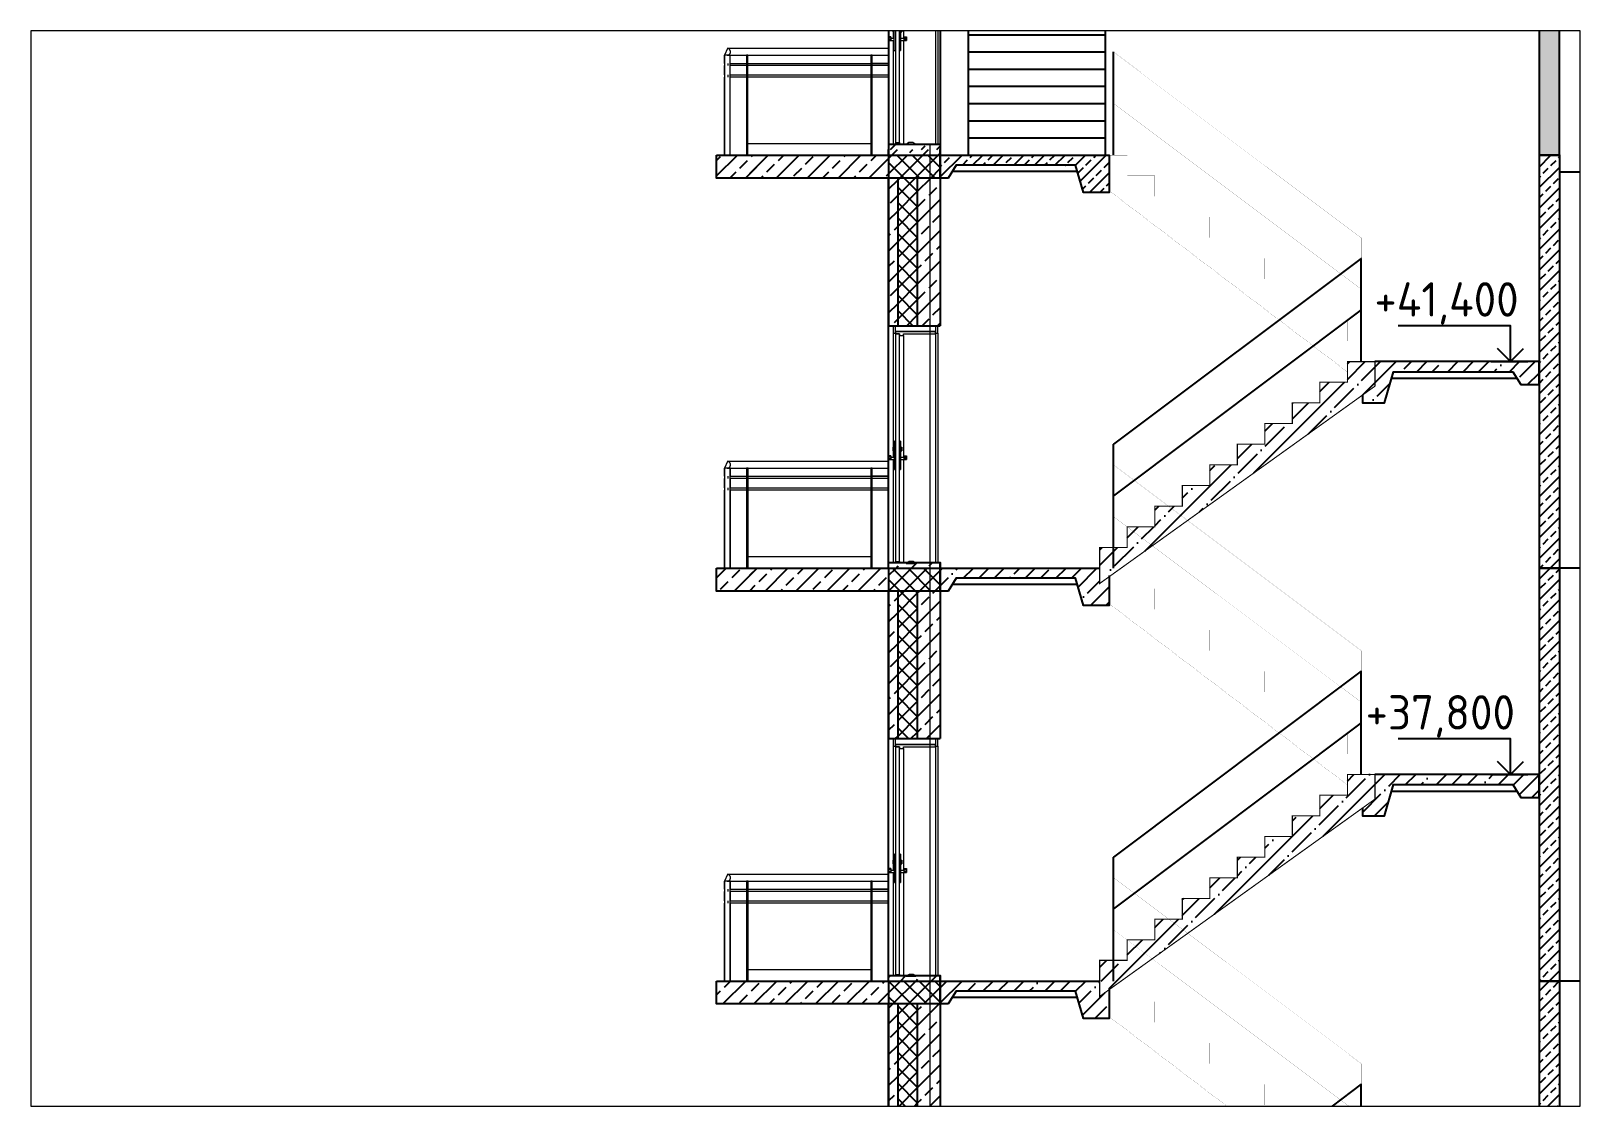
# Paper-space layout 'Лист3' of a CAD drawing. Header units: millimetres. Extents: x 10 to 288, y 5 to 198.
# The model-space entities are those that its viewports show. They can reach past a viewport. Long polylines and large blocks are cut down to what shows.
import ezdxf

# ---------------------------------------------------------------- set-up
doc = ezdxf.new("R2010")
doc.units = ezdxf.units.MM
doc.linetypes.add('Штрих-пунктир', pattern=[24, 20, -1.5, 1, -1.5])
for name, color, linetype in [('0разрез', 7, 'Continuous'), ('Выноски', 130, 'Continuous'), ('заливка стен', 41, 'Continuous'), ('Оси 2', 253, 'Continuous'), ('Перекрытия', 100, 'Continuous'), ('разрез', 40, 'Continuous'), ('Стены1', 120, 'Continuous'), ('Фундаменты', 40, 'Continuous')]:
    doc.layers.add(name, color=color, linetype=linetype)
for name, color, linetype, lineweight in [('A-DOOR', 250, 'Continuous', 9), ('A-DOOR-FRAM', 250, 'Continuous', 18), ('Балясины', 7, 'Continuous', 9), ('Верхние поручни', 7, 'Continuous', 9), ('Ограждение', 7, 'Continuous', 9), ('Поручни', 250, 'Continuous', 18)]:
    doc.layers.add(name, color=color, linetype=linetype, lineweight=lineweight)
doc.layers.add('Двери', color=100, linetype='Continuous', plot=False)
doc.styles.add('ГОСТ', font='GOST Common.ttf', dxfattribs={"height": 400})
pattern_1 = [(45, (-3941.53, -242.98), (-89.80256, 89.80256), []), (45, (-3851.73, -242.98), (-89.80256, 89.80256), [63.5, -31.75])]

# ---------------------------------------------------------------- blocks, each defined once
blk = doc.blocks.new('Дверь-Наружная-Двойная-Полное остекление-Деревянный_фасад - 1500 x 2000 мм-347512-Сечение 0')
at = {"layer": 'A-DOOR'}
for p, q in [((-10994, 2071), (-10994, 2006)), ((-10974, 2071), (-10994, 2071)), ((-10974, 2025), (-10974, 2071)), ((-10624, 2071), (-10624, 2025)), ((-10604, 2071), (-10624, 2071)), ((-10604, 2006), (-10604, 2071)), ((-10994, 2006), (-10974, 2006)), ((-10994, 2006), (-10994, 1012)), ((-10974, 2006), (-10974, 2019)), ((-10624, 2019), (-10624, 2006)), ((-10624, 2006), (-10604, 2006)), ((-10604, 2006), (-10604, 0)), ((-10994, 1005), (-10994, 1012)), ((-10994, 1012), (-10984, 1012)), ((-10984, 1005), (-10994, 1005)), ((-10994, 997), (-10994, 1005)), ((-10994, 989), (-10994, 997)), ((-10994, 989), (-10984, 989)), ((-10994, 982), (-10994, 989)), ((-10984, 982), (-10994, 982)), ((-10994, 982), (-10994, 922)), ((-10974, 1064), (-10984, 1064)), ((-10984, 1039), (-10984, 1064)), ((-10984, 844), (-10984, 1039)), ((-10929, 1064), (-10939, 1064)), ((-10929, 1064), (-10929, 1039)), ((-10929, 1039), (-10929, 844)), ((-10929, 1012), (-10919, 1012)), ((-10929, 982), (-10919, 982)), ((-10919, 1012), (-10919, 982)), ((-11034, 937), (-11034, 939)), ((-11014, 939), (-11034, 939)), ((-11034, 927), (-11034, 937)), ((-11014, 937), (-11034, 937)), ((-11034, 914), (-11034, 927)), ((-11014, 927), (-11034, 927)), ((-11034, 906), (-11034, 914)), ((-11034, 914), (-11014, 914)), ((-11034, 906), (-11014, 906)), ((-11014, 939), (-11014, 937)), ((-11014, 937), (-11014, 927)), ((-11014, 927), (-11014, 914)), ((-10984, 922), (-11014, 922)), ((-11014, 914), (-11014, 912)), ((-11014, 912), (-11014, 914)), ((-11014, 912), (-11014, 911)), ((-11014, 911), (-11014, 912)), ((-11014, 910), (-11014, 909)), ((-11014, 909), (-11014, 910)), ((-11014, 908), (-11014, 907)), ((-11014, 907), (-11014, 907)), ((-11014, 906), (-10984, 906)), ((-10994, 907), (-10994, 0)), ((-10984, 819), (-10984, 844)), ((-10984, 819), (-10974, 819)), ((-10939, 819), (-10929, 819)), ((-10899, 922), (-10929, 922)), ((-10929, 906), (-10899, 906)), ((-10929, 844), (-10929, 819)), ((-10899, 937), (-10899, 939)), ((-10899, 939), (-10879, 939)), ((-10899, 927), (-10899, 937)), ((-10899, 937), (-10879, 937)), ((-10899, 914), (-10899, 927)), ((-10899, 927), (-10879, 927)), ((-10899, 912), (-10899, 914)), ((-10899, 914), (-10879, 914)), ((-10899, 914), (-10899, 912)), ((-10899, 911), (-10899, 912)), ((-10899, 912), (-10899, 911)), ((-10899, 909), (-10899, 910)), ((-10899, 910), (-10899, 909)), ((-10899, 907), (-10899, 908)), ((-10899, 907), (-10899, 907)), ((-10899, 906), (-10879, 906)), ((-10879, 939), (-10879, 937)), ((-10879, 937), (-10879, 927)), ((-10879, 927), (-10879, 914)), ((-10879, 914), (-10879, 906)), ((-10856, 15), (-10882, 0)), ((-10821, 15), (-10856, 15)), ((-10796, 0), (-10821, 15)), ((-10882, 0), (-10796, 0))]:
    blk.add_line(p, q, dxfattribs=at)
at = {"layer": 'A-DOOR', "lineweight": 18}
for p, q in [((-10974, 2000), (-10974, 15)), ((-10939, 2000), (-10974, 2000)), ((-10939, 15), (-10939, 2000)), ((-10974, 15), (-10939, 15))]:
    blk.add_line(p, q, dxfattribs=at)
at = {"layer": 'A-DOOR-FRAM'}
for p, q in [((-10974, 2019), (-10974, 2025)), ((-10974, 2025), (-10624, 2025)), ((-10624, 2019), (-10974, 2019)), ((-10974, 2019), (-10974, 2000)), ((-10974, 2000), (-10939, 2000)), ((-10939, 2000), (-10939, 1987)), ((-10939, 1987), (-10904, 1987)), ((-10904, 1987), (-10904, 2000)), ((-10904, 2000), (-10624, 2000)), ((-10624, 2025), (-10624, 2019)), ((-10624, 2000), (-10624, 2019))]:
    blk.add_line(p, q, dxfattribs=at)
at = {"layer": 'A-DOOR-FRAM', "lineweight": 9}
for p, q in [((-10904, 1987), (-10904, 922)), ((-10624, 2000), (-10624, 0)), ((-10904, 907), (-10904, 0)), ((-10974, 15), (-10974, 0)), ((-10939, 15), (-10939, 0))]:
    blk.add_line(p, q, dxfattribs=at)
blk = doc.blocks.new('Ограждение - 50 x 12 мм-V30-Сечение 0')
at = {"layer": 'Балясины'}
for p, q in [((-11942, 4470), (-11954, 4470)), ((-11954, 4470), (-11954, 3600)), ((-11942, 3600), (-11942, 4470))]:
    blk.add_line(p, q, dxfattribs=at)
blk = doc.blocks.new('Ограждение - 50 x 12 мм-319649-Сечение 0')
at = {"layer": 'Балясины'}
for p, q in [((-12146, 4400), (-12146, 4470)), ((-12101, 4470), (-12146, 4470)), ((-12096, 4470), (-12101, 4470)), ((-12101, 4470), (-12101, 3600)), ((-12096, 4400), (-12096, 4470)), ((-12146, 4300), (-12146, 4380)), ((-12096, 4300), (-12096, 4380)), ((-12146, 3600), (-12146, 4280)), ((-12096, 3600), (-12096, 4280))]:
    blk.add_line(p, q, dxfattribs=at)
blk = doc.blocks.new('Ограждение - Ограждение-356374-Сечение 0')
for p, q in [((-12120, 40530), (-12146, 40470)), ((-12120, 40530), (-12146, 40470)), ((-12146, 40470), (-12146, 39600)), ((-10716, 40400), (-10858, 40400)), ((-11942, 39700), (-10870, 39700))]:
    blk.add_line(p, q)
at = {"layer": 'Верхние поручни'}
for p, q in [((-10716, 40530), (-12120, 40530)), ((-11007, 40530), (-11014, 40530)), ((-10994, 40530), (-10998, 40530)), ((-12120, 40470), (-10716, 40470))]:
    blk.add_line(p, q, dxfattribs=at)
for points, knots in [([(-12095, 40500), (-12095, 40502), (-12095, 40506), (-12096, 40510), (-12097, 40513), (-12099, 40515), (-12100, 40518), (-12101, 40519), (-12102, 40521), (-12103, 40522), (-12104, 40523), (-12105, 40524), (-12106, 40525), (-12108, 40526), (-12110, 40527), (-12111, 40528), (-12113, 40529), (-12115, 40529), (-12117, 40530), (-12120, 40530), (-12122, 40530), (-12123, 40530), (-12124, 40530)], [0, 0, 0, 0, 0.0555556, 0.0833333, 0.1111111, 0.1388889, 0.1666667, 0.1944444, 0.2083333, 0.2222222, 0.2361111, 0.25, 0.2777778, 0.3055556, 0.3333333, 0.3611111, 0.3888889, 0.4166667, 0.4444444, 0.5, 0.5277778, 0.5506367, 0.5506367, 0.5506367, 0.5506367]), ([(-12124, 40470), (-12123, 40470), (-12121, 40470), (-12119, 40470), (-12117, 40470), (-12115, 40471), (-12113, 40471), (-12112, 40472), (-12110, 40472), (-12109, 40473), (-12108, 40474), (-12107, 40475), (-12105, 40476), (-12104, 40478), (-12103, 40478), (-12103, 40479), (-12101, 40480), (-12100, 40482), (-12098, 40485), (-12098, 40487), (-12097, 40488), (-12096, 40491), (-12095, 40495), (-12095, 40498), (-12095, 40500)], [0.4497023, 0.4497023, 0.4497023, 0.4497023, 0.5, 0.5277778, 0.5555556, 0.5833333, 0.6111111, 0.6388889, 0.6527778, 0.6666667, 0.6875, 0.7083333, 0.75, 0.7708333, 0.7760417, 0.78125, 0.7916667, 0.8333333, 0.875, 0.8854167, 0.8958333, 0.9166667, 0.9583333, 1, 1, 1, 1])]:
    blk.add_open_spline(points, degree=3, knots=knots, dxfattribs=at)
at = {"layer": 'Поручни', "color": 7, "lineweight": 9}
for p, q in [((-12114, 40380), (-12114, 40400)), ((-12098, 40400), (-11954, 40400)), ((-12098, 40400), (-11954, 40400)), ((-12098, 40400), (-11954, 40400)), ((-11942, 40400), (-10870, 40400)), ((-10858, 40400), (-10716, 40400)), ((-12114, 40280), (-12114, 40300)), ((-11954, 40380), (-12098, 40380)), ((-11954, 40380), (-12098, 40380)), ((-11954, 40380), (-12098, 40380)), ((-12098, 40300), (-11954, 40300)), ((-12098, 40300), (-11954, 40300)), ((-12098, 40300), (-11954, 40300)), ((-11954, 40280), (-12098, 40280)), ((-11954, 40280), (-12098, 40280)), ((-11954, 40280), (-12098, 40280)), ((-10870, 40380), (-11942, 40380)), ((-11942, 40300), (-10870, 40300)), ((-10870, 40280), (-11942, 40280)), ((-10716, 40380), (-10858, 40380)), ((-10858, 40300), (-10716, 40300)), ((-10716, 40280), (-10858, 40280))]:
    blk.add_line(p, q, dxfattribs=at)
for name, p in [('Ограждение - 50 x 12 мм-319649-Сечение 0', (0, 36000)), ('Ограждение - 50 x 12 мм-V30-Сечение 0', (0, 36000)), ('Ограждение - 50 x 12 мм-V30-Сечение 0', (1083, 36000))]:
    blk.add_blockref(name, p)
blk = doc.blocks.new('типовой')
h = blk.add_hatch()
h.set_pattern_fill('ANSI33', color=256, scale=30)
h.paths.add_polyline_path([(371633, 63633), (370133, 63633), (370133, 63433), (371633, 63433)])
h = blk.add_hatch()
h.set_pattern_fill('ANSI33', color=256, scale=30)
h.paths.add_polyline_path([(371633, 63633), (370133, 63633), (370133, 63433), (371633, 63433)])
h = blk.add_hatch()
h.set_pattern_fill('ANSI33', color=256, scale=30)
h.paths.add_polyline_path([(370424, 63633), (370424, 63433), (371633, 63433), (371633, 63633)])
h = blk.add_hatch()
h.set_pattern_fill('ANSI33', color=256, scale=30)
h.paths.add_polyline_path([(372083, 63682), (371633, 63682), (371633, 63633), (372083, 63633)])
h = blk.add_hatch()
h.set_pattern_fill('ANSI33', color=256, scale=30)
h.paths.add_polyline_path([(372083, 63682), (371633, 63682), (371633, 63633), (372083, 63633)])
h = blk.add_hatch()
h.set_pattern_fill('ANSI33', color=256, scale=30)
h.paths.add_polyline_path([(372083, 63682), (371633, 63682), (371633, 63633), (372083, 63633)])
h = blk.add_hatch()
h.set_pattern_fill('ANSI37', color=256, scale=30)
h.paths.add_polyline_path([(372083, 63633), (371633, 63633), (371633, 63433), (372083, 63433)])
h.paths.add_polyline_path([(371883, 63433), (371713, 63433), (371713, 63078), (371713, 62146), (371883, 62146)])
h = blk.add_hatch()
h.set_pattern_fill('ANSI37', color=256, scale=30)
h.paths.add_polyline_path([(372083, 63633), (371633, 63633), (371633, 63433), (372083, 63433)])
h.paths.add_polyline_path([(371883, 63433), (371713, 63433), (371713, 63078), (371713, 62146), (371883, 62146)])
h = blk.add_hatch()
h.set_pattern_fill('ANSI37', color=256, scale=30)
h.paths.add_polyline_path([(372083, 63633), (371633, 63633), (371633, 63433), (372083, 63433)])
h.paths.add_polyline_path([(371883, 63433), (371713, 63433), (371713, 63078), (371713, 62146), (371883, 62146)])
h = blk.add_hatch()
h.set_pattern_fill('ANSI33', color=256, scale=20)
h.paths.add_polyline_path([(377485, 63633), (377305, 63633), (377305, 60033), (377485, 60033)])
h = blk.add_hatch()
h.set_pattern_fill('ANSI33', color=256, scale=20)
h.paths.add_polyline_path([(377485, 63633), (377305, 63633), (377305, 60033), (377485, 60033)])
h = blk.add_hatch()
h.set_pattern_fill('ANSI33', color=256, scale=20)
h.paths.add_polyline_path([(377485, 63633), (377305, 63633), (377305, 60033), (377485, 60033)])
h = blk.add_hatch()
h.set_pattern_fill('ANSI33', color=256, scale=30)
h.paths.add_polyline_path([(371713, 63433), (371633, 63433), (371633, 62146), (371713, 62146), (371713, 63133)])
h.paths.add_polyline_path([(372083, 63433), (371883, 63433), (371883, 62146), (372083, 62146)])
h = blk.add_hatch()
h.set_pattern_fill('ANSI33', color=256, scale=30)
h.paths.add_polyline_path([(371713, 63433), (371633, 63433), (371633, 62146), (371713, 62146), (371713, 63133)])
h.paths.add_polyline_path([(372083, 63433), (371883, 63433), (371883, 62146), (372083, 62146)])
h = blk.add_hatch()
h.set_pattern_fill('ANSI33', color=256, scale=30)
h.paths.add_polyline_path([(371713, 63433), (371633, 63433), (371633, 62146), (371713, 62146), (371713, 63133)])
h.paths.add_polyline_path([(372083, 63433), (371883, 63433), (371883, 62146), (372083, 62146)])
h = blk.add_hatch()
h.set_pattern_fill('ANSI35', color=256, scale=30)
h.paths.add_polyline_path([(375874, 61619), (375874, 61833), (375634, 61833), (375634, 61653), (375394, 61653), (375394, 61473), (375154, 61473), (375154, 61293), (374914, 61293), (374914, 61113), (374674, 61113), (374674, 60933), (374434, 60933), (374434, 60753), (374194, 60753), (374194, 60573), (373954, 60573), (373954, 60393), (373714, 60393), (373714, 60213), (373474, 60213), (373474, 60033), (373557, 60033), (373557, 59959)])
h.paths.add_polyline_path([(377305, 61833), (375874, 61833), (375874, 61619), (375765, 61541), (375765, 61474), (375957, 61474), (376037, 61745), (377077, 61745), (377146, 61633), (377305, 61633)])
h.paths.add_polyline_path([(373474, 60033), (372083, 60033), (372083, 59833), (372153, 59833), (372223, 59945), (373262, 59945), (373332, 59707), (373557, 59707), (373557, 59959), (373474, 59899)])
h = blk.add_hatch()
h.set_pattern_fill('ANSI35', color=256, scale=30)
h.paths.add_polyline_path([(375874, 61619), (375874, 61833), (375634, 61833), (375634, 61653), (375394, 61653), (375394, 61473), (375154, 61473), (375154, 61293), (374914, 61293), (374914, 61113), (374674, 61113), (374674, 60933), (374434, 60933), (374434, 60753), (374194, 60753), (374194, 60573), (373954, 60573), (373954, 60393), (373714, 60393), (373714, 60213), (373474, 60213), (373474, 60033), (373557, 60033), (373557, 59959)])
h.paths.add_polyline_path([(377305, 61833), (375874, 61833), (375874, 61619), (375765, 61541), (375765, 61474), (375957, 61474), (376037, 61745), (377077, 61745), (377146, 61633), (377305, 61633)])
h.paths.add_polyline_path([(373474, 60033), (372083, 60033), (372083, 59833), (372153, 59833), (372223, 59945), (373262, 59945), (373332, 59707), (373557, 59707), (373557, 59959), (373474, 59899)])
h = blk.add_hatch()
h.set_pattern_fill('ANSI35', color=256, scale=30)
h.paths.add_polyline_path([(375874, 61619), (375874, 61833), (375634, 61833), (375634, 61653), (375394, 61653), (375394, 61473), (375154, 61473), (375154, 61293), (374914, 61293), (374914, 61113), (374674, 61113), (374674, 60933), (374434, 60933), (374434, 60753), (374194, 60753), (374194, 60573), (373954, 60573), (373954, 60393), (373714, 60393), (373714, 60213), (373474, 60213), (373474, 60033), (373557, 60033), (373557, 59959)])
h.paths.add_polyline_path([(377305, 61833), (375874, 61833), (375874, 61619), (375765, 61541), (375765, 61474), (375957, 61474), (376037, 61745), (377077, 61745), (377146, 61633), (377305, 61633)])
h.paths.add_polyline_path([(373474, 60033), (372083, 60033), (372083, 59833), (372153, 59833), (372223, 59945), (373262, 59945), (373332, 59707), (373557, 59707), (373557, 59959), (373474, 59899)])
at = {"ltscale": 10}
for p, q in [((373594, 63633), (373594, 64533)), ((373594, 63633), (373594, 64533)), ((373594, 63633), (373594, 64533)), ((377305, 63633), (377305, 60033)), ((377305, 63633), (377305, 60033)), ((377305, 63633), (377305, 60033)), ((375754, 62733), (373594, 61113)), ((375754, 62733), (373594, 61113)), ((375754, 62733), (373594, 61113)), ((375754, 61833), (375754, 62733)), ((375754, 61833), (375754, 62733)), ((375754, 61833), (375754, 62733)), ((375754, 62283), (373594, 60663)), ((375754, 62283), (373594, 60663)), ((375754, 62283), (373594, 60663)), ((375754, 61833), (375754, 62283)), ((375754, 61833), (375754, 62283)), ((375754, 61833), (375754, 62283)), ((376020, 61689), (377111, 61689)), ((376020, 61689), (377111, 61689)), ((376020, 61689), (377111, 61689)), ((373594, 60213), (373594, 61113)), ((373594, 60213), (373594, 61113)), ((373594, 60213), (373594, 61113)), ((373594, 60213), (373594, 60663)), ((373594, 60213), (373594, 60663)), ((373594, 60213), (373594, 60663)), ((373279, 59889), (372188, 59889)), ((373279, 59889), (372188, 59889)), ((373279, 59889), (372188, 59889))]:
    blk.add_line(p, q, dxfattribs=at)
for p, q in [((371633, 63633), (371633, 63433)), ((371633, 63633), (371633, 63433)), ((371633, 63633), (371633, 63433)), ((371633, 63633), (371633, 63433)), ((371633, 63633), (371633, 63433)), ((372083, 63633), (372083, 63682)), ((372083, 63633), (372083, 63682)), ((372083, 63633), (372083, 63682)), ((371633, 63433), (370133, 63433)), ((371633, 63433), (370133, 63433)), ((371633, 60033), (371633, 59833)), ((371633, 60033), (372083, 60033)), ((371633, 60033), (371633, 59833)), ((371633, 60033), (372083, 60033)), ((371633, 60033), (371633, 59833)), ((371633, 60033), (372083, 60033)), ((372083, 60033), (372083, 59833)), ((372083, 60033), (372083, 59833)), ((372083, 60033), (372083, 59833)), ((380065, 60033), (377485, 60033)), ((380065, 60033), (377485, 60033)), ((380065, 60033), (377485, 60033)), ((371633, 59833), (370133, 59833)), ((371633, 59833), (370133, 59833)), ((372083, 59833), (371633, 59833)), ((372083, 59833), (371633, 59833)), ((372083, 59833), (371633, 59833))]:
    blk.add_line(p, q)
for points, const_width in [([(375754, 62013), (375754, 62913), (373594, 64533), (373594, 63633)], 1), ([(375754, 62013), (375754, 62913), (373594, 64533), (373594, 63633)], 1), ([(375754, 62013), (375754, 62913), (373594, 64533), (373594, 63633)], 1), ([(375754, 62463), (373594, 64083)], 1), ([(375754, 62463), (373594, 64083)], 1), ([(375754, 62463), (373594, 64083)], 1), ([(375874, 61833), (375874, 62013), (375634, 62013), (375634, 62193), (375394, 62193), (375394, 62373), (375154, 62373), (375154, 62553), (374914, 62553), (374914, 62733), (374674, 62733), (374674, 62913), (374434, 62913), (374434, 63093), (374194, 63093), (374194, 63273), (373954, 63273), (373954, 63453), (373714, 63453), (373714, 63633), (373474, 63633)], 1), ([(375874, 61833), (375874, 62013), (375634, 62013), (375634, 62193), (375394, 62193), (375394, 62373), (375154, 62373), (375154, 62553), (374914, 62553), (374914, 62733), (374674, 62733), (374674, 62913), (374434, 62913), (374434, 63093), (374194, 63093), (374194, 63273), (373954, 63273), (373954, 63453), (373714, 63453), (373714, 63633), (373474, 63633)], 1), ([(375874, 61833), (375874, 62013), (375634, 62013), (375634, 62193), (375394, 62193), (375394, 62373), (375154, 62373), (375154, 62553), (374914, 62553), (374914, 62733), (374674, 62733), (374674, 62913), (374434, 62913), (374434, 63093), (374194, 63093), (374194, 63273), (373954, 63273), (373954, 63453), (373714, 63453), (373714, 63633), (373474, 63633)], 1), ([(373557, 63322), (375634, 61743)], 1), ([(373557, 63322), (375634, 61743)], 1), ([(373557, 63322), (375634, 61743)], 1), ([(373594, 60213), (373594, 61113), (375754, 62733), (375754, 61833)], 10), ([(373594, 60213), (373594, 61113), (375754, 62733), (375754, 61833)], 10), ([(373594, 60213), (373594, 61113), (375754, 62733), (375754, 61833)], 10), ([(373594, 60663), (375754, 62283)], 10), ([(373594, 60663), (375754, 62283)], 10), ([(373594, 60663), (375754, 62283)], 10), ([(373474, 60033), (373474, 59899), (375874, 61619), (375874, 61833)], 10), ([(373474, 60033), (373474, 59899), (375874, 61619), (375874, 61833)], 10), ([(373474, 60033), (373474, 59899), (375874, 61619), (375874, 61833)], 10), ([(375765, 61541), (375765, 61474), (375957, 61474), (376020, 61689)], 1), ([(375765, 61541), (375765, 61474), (375957, 61474), (376020, 61689)], 1), ([(375765, 61541), (375765, 61474), (375957, 61474), (376020, 61689)], 1)]:
    blk.add_lwpolyline(points, dxfattribs=dict(at, const_width=const_width))
for points in [[(370133, 63633), (372083, 63633), (372083, 63433), (370133, 63433)], [(370133, 63633), (372083, 63633), (372083, 63433), (370133, 63433)], [(370133, 60033), (372083, 60033), (372083, 59833), (370133, 59833)], [(370133, 60033), (372083, 60033), (372083, 59833), (370133, 59833)]]:
    blk.add_lwpolyline(points, close=True, dxfattribs=at)
blk.add_lwpolyline([(373474, 60033, 10, 10, 0), (373474, 60213, 10, 10, 0), (373714, 60213, 10, 10, 0), (373714, 60393, 10, 10, 0), (373954, 60393, 10, 10, 0), (373954, 60573, 10, 10, 0), (374194, 60573, 10, 10, 0), (374194, 60753, 10, 10, 0), (374434, 60753, 10, 10, 0), (374434, 60933, 10, 10, 0), (374674, 60933, 10, 10, 0), (374674, 61113, 10, 10, 0), (374914, 61113, 10, 10, 0), (374914, 61293, 10, 10, 0), (375154, 61293, 10, 10, 0), (375154, 61473, 10, 10, 0), (375394, 61473, 10, 10, 0), (375394, 61653, 10, 10, 0), (375634, 61653, 10, 10, 0), (375634, 61833, 10, 10, 0), (375874, 61833, 0, 0, 0)], format="xyseb", dxfattribs=at)
blk.add_lwpolyline([(373474, 60033, 10, 10, 0), (373474, 60213, 10, 10, 0), (373714, 60213, 10, 10, 0), (373714, 60393, 10, 10, 0), (373954, 60393, 10, 10, 0), (373954, 60573, 10, 10, 0), (374194, 60573, 10, 10, 0), (374194, 60753, 10, 10, 0), (374434, 60753, 10, 10, 0), (374434, 60933, 10, 10, 0), (374674, 60933, 10, 10, 0), (374674, 61113, 10, 10, 0), (374914, 61113, 10, 10, 0), (374914, 61293, 10, 10, 0), (375154, 61293, 10, 10, 0), (375154, 61473, 10, 10, 0), (375394, 61473, 10, 10, 0), (375394, 61653, 10, 10, 0), (375634, 61653, 10, 10, 0), (375634, 61833, 10, 10, 0), (375874, 61833, 0, 0, 0)], format="xyseb", dxfattribs=at)
blk.add_lwpolyline([(373474, 60033, 10, 10, 0), (373474, 60213, 10, 10, 0), (373714, 60213, 10, 10, 0), (373714, 60393, 10, 10, 0), (373954, 60393, 10, 10, 0), (373954, 60573, 10, 10, 0), (374194, 60573, 10, 10, 0), (374194, 60753, 10, 10, 0), (374434, 60753, 10, 10, 0), (374434, 60933, 10, 10, 0), (374674, 60933, 10, 10, 0), (374674, 61113, 10, 10, 0), (374914, 61113, 10, 10, 0), (374914, 61293, 10, 10, 0), (375154, 61293, 10, 10, 0), (375154, 61473, 10, 10, 0), (375394, 61473, 10, 10, 0), (375394, 61653, 10, 10, 0), (375634, 61653, 10, 10, 0), (375634, 61833, 10, 10, 0), (375874, 61833, 0, 0, 0)], format="xyseb", dxfattribs=at)
at = {"layer": 'Перекрытия', "ltscale": 10}
for points in [[(375765, 61541), (375765, 61474), (375957, 61474), (376037, 61745), (377077, 61745), (377146, 61633), (377305, 61633), (377305, 61833), (375874, 61833)], [(375765, 61541), (375765, 61474), (375957, 61474), (376037, 61745), (377077, 61745), (377146, 61633), (377305, 61633), (377305, 61833), (375874, 61833)], [(375765, 61541), (375765, 61474), (375957, 61474), (376037, 61745), (377077, 61745), (377146, 61633), (377305, 61633), (377305, 61833), (375874, 61833)], [(373557, 59967), (373557, 59707), (373332, 59707), (373262, 59945), (372223, 59945), (372153, 59833), (372083, 59833), (372083, 60033), (373474, 60033)], [(373557, 59967), (373557, 59707), (373332, 59707), (373262, 59945), (372223, 59945), (372153, 59833), (372083, 59833), (372083, 60033), (373474, 60033)], [(373557, 59967), (373557, 59707), (373332, 59707), (373262, 59945), (372223, 59945), (372153, 59833), (372083, 59833), (372083, 60033), (373474, 60033)]]:
    blk.add_lwpolyline(points, dxfattribs=at)
at = {"layer": 'разрез'}
for p, q in [((371633, 63433), (371633, 63069)), ((371633, 63433), (371633, 63069)), ((371633, 63433), (371633, 63069)), ((371713, 63433), (371713, 63078)), ((371713, 63433), (371713, 63078)), ((371713, 63433), (371713, 63078)), ((371883, 63433), (371883, 62146)), ((371883, 63433), (371883, 62146)), ((371883, 63433), (371883, 62146)), ((372083, 63433), (372083, 62146)), ((372083, 63433), (372083, 62146)), ((372083, 63433), (372083, 62146)), ((371633, 63133), (371633, 62146)), ((371633, 63133), (371633, 62146)), ((371633, 63133), (371633, 62146)), ((371713, 63133), (371713, 62146)), ((371713, 63133), (371713, 62146)), ((371713, 63133), (371713, 62146))]:
    blk.add_line(p, q, dxfattribs=at)
at = {"layer": 'Стены1'}
for points in [[(371633, 63633), (371633, 63682)], [(371633, 63633), (371633, 63682)], [(371633, 63633), (371633, 63682)], [(377485, 63633), (377485, 63633), (377305, 63633), (377305, 60033), (377485, 60033), (377485, 63633)], [(377485, 63633), (377485, 63633), (377305, 63633), (377305, 60033), (377485, 60033), (377485, 63633)], [(377485, 63633), (377485, 63633), (377305, 63633), (377305, 60033), (377485, 60033), (377485, 63633)], [(371633, 60074), (371633, 63433)], [(371633, 60074), (371633, 63433)], [(371633, 60074), (371633, 63433)], [(371633, 60033), (371633, 60082)], [(371633, 60082), (372083, 60082), (372083, 60033)], [(371633, 60033), (371633, 60082)], [(371633, 60082), (372083, 60082), (372083, 60033)], [(371633, 60033), (371633, 60082)], [(371633, 60082), (372083, 60082), (372083, 60033)]]:
    blk.add_lwpolyline(points, dxfattribs=at)
at = {"layer": 'Фундаменты'}
blk.add_lwpolyline([(371633, 62146), (372083, 62146)], dxfattribs=at)
blk.add_lwpolyline([(371633, 62146), (372083, 62146)], dxfattribs=at)
blk.add_lwpolyline([(371633, 62146), (372083, 62146)], dxfattribs=at)
at = {"layer": 'Двери', "lineweight": 18}
blk.add_blockref('Дверь-Наружная-Двойная-Полное остекление-Деревянный_фасад - 1500 x 2000 мм-347512-Сечение 0', (382667, 60074), dxfattribs=at)
blk.add_blockref('Дверь-Наружная-Двойная-Полное остекление-Деревянный_фасад - 1500 x 2000 мм-347512-Сечение 0', (382667, 60074), dxfattribs=at)
blk.add_blockref('Дверь-Наружная-Двойная-Полное остекление-Деревянный_фасад - 1500 x 2000 мм-347512-Сечение 0', (382667, 60074), dxfattribs=at)
at = {"layer": 'Ограждение'}
blk.add_blockref('Ограждение - Ограждение-356374-Сечение 0', (382349, 20433), dxfattribs=at)
blk = doc.blocks.new('размер')
at = {"layer": 'Выноски'}
for points in [[(0, 0), (0, 311), (980, 311)], [(168, 0), (-151, 0)], [(0, 0), (-114, 114)], [(0, 0), (114, 114)]]:
    blk.add_lwpolyline(points, dxfattribs=at)

msp = doc.modelspace()

# ---------------------------------------------------------------- hatches: boundary and pattern name
h = msp.add_hatch()
h.set_pattern_fill('ANSI33', color=256, scale=20)
h.set_pattern_definition(pattern_1)
h.paths.add_polyline_path([(368646.922, 99390.142), (368141.966, 99390.142), (368141.966, 99190.141), (368211.537, 99190.141), (368281.045, 99301.907), (368675.648, 99301.907, -0.03694492)])
h.paths.add_polyline_path([(369615.701, 99390.142), (368646.922, 99390.142, 0.03694492), (368675.648, 99301.907), (369320.879, 99301.907), (369390.388, 99064.369), (369615.701, 99064.369)])
at = {"layer": '0разрез'}
h = msp.add_hatch(dxfattribs=at)
h.set_pattern_fill('ANSI33', color=256, scale=30)
h.set_pattern_definition([(45, (-3941.53, -242.98), (-134.70384, 134.70384), []), (45, (-3806.83, -242.98), (-134.70384, 134.70384), [95.25, -47.625])])
h.paths.add_polyline_path([(367941.947, 102990.145), (368138.975, 102990.145), (368138.897, 103147.526), (368051.952, 103147.522), (368051.952, 103307.78), (368138.817, 103307.78), (368138.514, 103917.981), (367941.947, 103917.981)])
h.paths.add_polyline_path([(367691.947, 102990.145), (367771.947, 102990.145), (367771.947, 103917.981), (367691.947, 103917.981)])
h.paths.add_polyline_path([(367941.947, 101555.538), (368139.69, 101555.538), (368139.075, 102790.145), (367941.947, 102790.145)])
h.paths.add_polyline_path([(368140.721, 99483.752), (367941.947, 99483.752), (367941.947, 99439.454), (368140.743, 99439.454)])
h.paths.add_polyline_path([(367691.947, 101555.538), (367771.947, 101555.538), (367771.947, 102790.145), (367691.947, 102790.145)])
h.paths.add_polyline_path([(367771.947, 99483.752), (367691.947, 99483.752), (367691.947, 99439.454), (367771.947, 99439.454)])
h = msp.add_hatch(dxfattribs=at)
h.set_pattern_fill('ANSI33', color=256, scale=20)
h.set_pattern_definition(pattern_1)
h.paths.add_polyline_path([(373543.024, 103147.78), (373532.524, 103147.78), (373453.024, 103147.78), (373363.024, 103147.78), (373363.024, 99390.143), (373543.024, 99390.143), (373543.024, 101402.045), (373504.645, 101402.045), (373504.645, 101482.939), (373504.645, 101654.591), (373543.024, 101654.591)])
h.paths.add_polyline_path([(386743.024, 101362.303), (386563.024, 101362.303), (386563.024, 99390.143), (386743.024, 99390.143)])
h.paths.add_polyline_path([(389743.024, 101362.303), (389563.024, 101362.303), (389563.024, 99390.143), (389743.024, 99390.143)])

# ---------------------------------------------------------------- linework, layer by layer
for p, q in [((367691.947, 99483.752), (367691.18, 99390.143)), ((368141.947, 99483.752), (367691.947, 99483.752)), ((368141.947, 99483.752), (368141.966, 99390.142))]:
    msp.add_line(p, q)
at = {"ltscale": 10}
msp.add_line((369337.232, 99246.024), (368246.291, 99246.024), dxfattribs=at)
msp.add_lwpolyline([(366191.18, 99390.143), (368141.952, 99390.143), (368141.952, 99190.143), (366191.18, 99190.143)], close=True, dxfattribs=at)
at = {"layer": '0разрез'}
for p, q in [((367690.795, 101555.538), (367690.795, 99483.751)), ((368141.568, 101555.538), (368141.952, 99390.143)), ((376183.024, 99242.903), (373543.024, 99242.903))]:
    msp.add_line(p, q, dxfattribs=at)
at = {"layer": 'Оси 2', "linetype": 'Штрих-пунктир', "lineweight": 9}
msp.add_line((368053.024, 58303.251), (368053.024, 99483.752), dxfattribs=at)
at = {"layer": 'Перекрытия'}
msp.add_lwpolyline([(368141.966, 99390.142), (369615.701, 99390.142), (369615.701, 99064.369), (369390.388, 99064.369), (369320.879, 99301.907), (368281.045, 99301.907), (368211.537, 99190.141), (368141.966, 99190.141)], close=True, dxfattribs=at)
at = {"layer": 'Стены1'}
for p, q in [((368385.841, 100440.143), (369581.461, 100440.143)), ((368385.841, 100290.143), (369581.461, 100290.143)), ((368385.841, 100140.143), (369581.461, 100140.143)), ((368385.841, 99990.143), (369581.461, 99990.143)), ((368385.841, 99840.143), (369581.461, 99840.143)), ((368385.841, 99690.143), (369581.461, 99690.143)), ((368385.841, 99540.143), (369581.461, 99540.143))]:
    msp.add_line(p, q, dxfattribs=at)
for points in [[(373363.024, 99390.143), (373543.024, 99390.143), (373543.024, 103147.78), (373363.024, 103147.78)], [(368385.841, 99390.143), (369581.461, 99390.143), (369581.461, 101341.985), (368385.841, 101341.985)]]:
    msp.add_lwpolyline(points, close=True, dxfattribs=at)

# ---------------------------------------------------------------- block references
at = {"layer": 'Выноски', "xscale": -1}
for p in [(373115.001, 97590.143), (373115.001, 93990.143)]:
    msp.add_blockref('размер', p, dxfattribs=at)
at = {"layer": 'Двери', "lineweight": 18}
msp.add_blockref('Дверь-Наружная-Двойная-Полное остекление-Деревянный_фасад - 1500 x 2000 мм-347512-Сечение 0', (378725.121, 99483.752), dxfattribs=at)
at = {"layer": 'Ограждение'}
msp.add_blockref('Ограждение - Ограждение-356374-Сечение 0', (378407.199, 59790.143), dxfattribs=at)
at = {"layer": 'Перекрытия'}
for p in [(-3941.534, 35757.022), (-3941.534, 32157.022), (-3941.534, 28557.022)]:
    msp.add_blockref('типовой', p, dxfattribs=at)

# ---------------------------------------------------------------- texts
at = {"layer": 'Выноски', "char_height": 300, "attachment_point": 3, "style": 'ГОСТ'}
for s, insert in [('+41,400', (373185.57, 98282.186)), ('+37,800', (373153.406, 94682.186)), ('+34,200', (373217.739, 91082.186))]:
    msp.add_mtext_dynamic_manual_height_columns(s, width=1172.88776, gutter_width=2000, heights=[0], dxfattribs=dict(at, insert=insert))

psp = doc.layouts.new('Лист3')

# ---------------------------------------------------------------- viewports
at = {"layer": 'заливка стен', "ltscale": 10, "view_target_point": (13750, 16664.796)}
psp.add_viewport(center=(148.64, 101.21), size=(277.92, 192.8256), view_center_point=(353216.562, 79121.623), view_height=9371.78558, dxfattribs=at)

doc.saveas('drawing.dxf')
